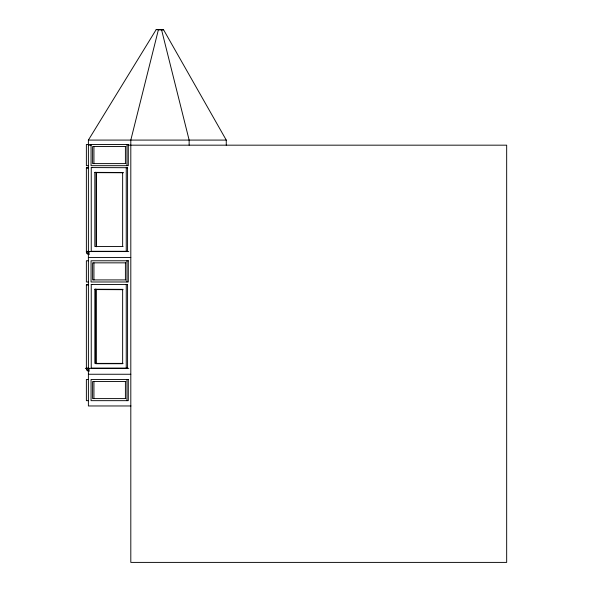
<?xml version="1.0" encoding="UTF-8"?>
<svg xmlns="http://www.w3.org/2000/svg" width="592" height="592" viewBox="0 0 592 592"><rect width="100%" height="100%" fill="white"/><g stroke="black" fill="none" stroke-linecap="round" stroke-linejoin="round"><path stroke-width="0.89" d="M128.79 251.57L86.373 251.57L88.482 251.267M86.373 368.335L88.482 368.032M130.98 405.964L88.386 405.964L88.386 140.082L156.184 29.6L163.547 29.718L226.255 140.082L226.255 145.173M128.042 145.173L506.671 145.173L506.671 562.4L130.81 562.4L130.81 140.082L158.404 29.704L163.547 29.718L156.184 29.6M88.386 140.082L226.255 140.082M88.386 144.47L86.373 144.47L86.373 165.686L88.386 165.686M89.57 144.47L128.531 144.478M88.386 145.173L91.153 145.173M125.822 146.542L92.611 146.542L92.611 163.607L125.822 163.607M91.242 167.573L127.576 167.706L127.576 251.304L91.242 251.304L91.242 167.573L92.567 167.573M127.576 167.706L126.251 167.706L126.251 251.304M88.386 167.839L86.373 167.839L86.373 251.57M86.373 167.973L88.386 167.973M123.069 246.509L94.846 246.509L94.846 172.376L96.178 172.376L96.178 246.509M88.386 257.49L130.81 257.49M88.386 260.776L86.373 260.776L86.373 281.984L88.386 281.984M125.822 262.848L92.611 262.848L92.611 279.912L125.822 279.912M91.242 284.449L127.576 284.582L127.576 368.18L91.242 368.18L91.242 284.449L92.567 284.449M127.576 284.582L126.251 284.582L126.251 368.18M88.386 284.715L86.373 284.715L86.373 368.446L88.386 368.446M86.373 284.848L88.386 284.848M123.069 363.384L94.846 363.384L94.846 289.251L96.178 289.251L96.178 363.384M122.655 363.71L95.756 363.71L95.756 289.577L122.655 289.68M85.329 368.342L128.79 368.335M88.386 374.255L130.81 374.255M88.386 379.45L86.373 379.45L86.373 400.666L88.386 400.666M125.822 381.529L92.611 381.529L92.611 398.594L125.822 398.594M94.846 172.376L123.069 172.479M123.262 172.746L96.37 172.642L96.37 246.775M94.846 289.251L123.069 289.355M161.542 29.704L189.137 140.082L189.137 145.173M128.294 144.47L128.294 165.686L91.05 165.686L91.05 144.47M126.969 144.47L126.969 165.686M126.969 260.776L126.969 281.984M126.969 379.45L126.969 400.666M125.408 146.542L125.408 163.607M125.408 262.848L125.408 279.912M125.408 381.529L125.408 398.594M122.64 172.487L122.64 246.509M122.64 289.355L122.64 363.384M93.936 146.542L93.936 163.607M93.936 262.848L93.936 279.912M93.936 381.529L93.936 398.594M88.482 253.576A1.709 1.709 0 0 1 86.462 251.267M88.482 370.34A1.709 1.709 0 0 1 86.462 368.032M89.029 254.338L88.4 254.382A1.709 1.709 0 0 1 87.017 252.029L89.029 252.029L89.029 254.338M89.029 371.103L88.4 371.154A1.709 1.709 0 0 1 87.017 368.794L89.029 368.794L89.029 371.103M128.294 260.776L91.05 260.776L91.05 281.984L128.294 281.984L128.294 260.776M128.294 379.45L91.05 379.45L91.05 400.666L128.294 400.666L128.294 379.45"/></g></svg>
